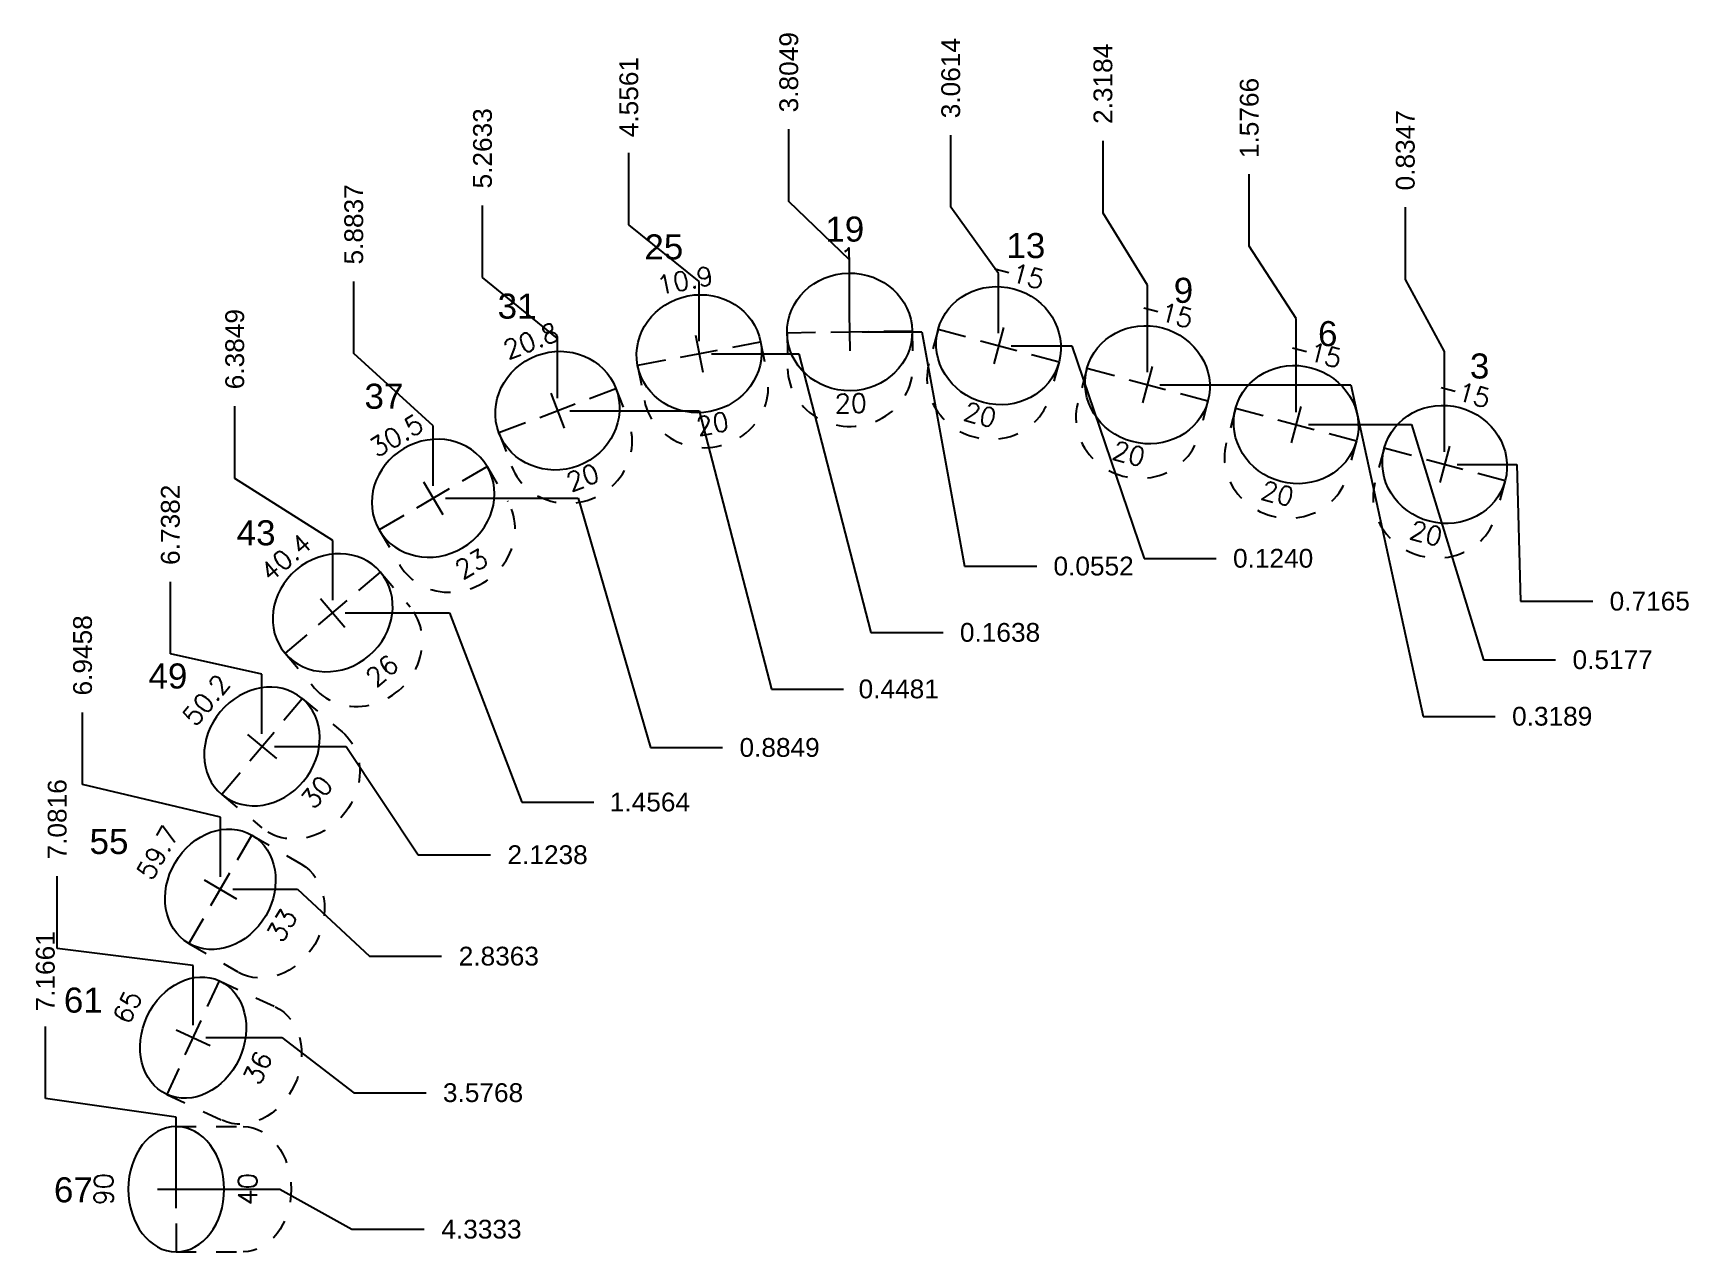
# Model space of a CAD drawing. Header units: inches. Extents: x 57 to 298, y -41 to 19.
# Drawn here: x 137.52 to 145.79, y 12.5 to 18.58 of the extents above; entities that cross this region are included whole.
import ezdxf
from ezdxf.enums import TextEntityAlignment as Align

# ---------------------------------------------------------------- set-up
doc = ezdxf.new("R2010")
doc.units = ezdxf.units.IN
doc.header["$MEASUREMENT"] = 0
doc.header["$PDMODE"] = 35
doc.linetypes.add('CENTER2', pattern=[1.125, 0.75, -0.125, 0.125, -0.125])
doc.linetypes.add('HIDDEN2', pattern=[0.1875, 0.125, -0.0625])
doc.layers.get('Defpoints').update_dxf_attribs({"color": 10})
doc.layers.add('Blade_3', color=7, linetype='Continuous', true_color=0x00cc00)
doc.layers.add('CLine', color=5, linetype='CENTER2')
doc.styles.add('RomanS', font='romans')
doc.styles.get("Standard").update_dxf_attribs({"font": 'arial.ttf'})
doc.dimstyles.get("Standard").update_dxf_attribs({"dimtxt": 0.09375, "dimasz": 0.18, "dimexe": 0.18, "dimexo": 0.0625, "dimgap": 0.09, "dimtad": 0, "dimtih": 1, "dimtoh": 1, "dimdec": 4, "dimzin": 0, "dimdsep": 46, "dimtxsty": 'Standard', "dimcen": 0.09, "dimadec": 4, "dimazin": 0, "dimtfac": 1, "dimtdec": 4, "dimtofl": 0, "dimtmove": 0, "dimatfit": 3, "dimfxl": 1, "dimtolj": 1, "dimtzin": 0, "dimarcsym": 0})

# ---------------------------------------------------------------- blocks, each defined once
blk = doc.blocks.new('CMark')
at = {"layer": 'CLine'}
for p, q in [((0, 0.094), (0, -0.094)), ((-0.094, 0), (0.094, 0))]:
    blk.add_line(p, q, dxfattribs=at)
blk = doc.blocks.new('1613@20')
for p, q in [((-0.1705, 0), (-0.3125, 0)), ((0.1707, 0), (0.3125, 0))]:
    blk.add_line(p, q)
at = {"color": 8, "linetype": 'HIDDEN2', "ltscale": 0.5}
blk.add_line((-0.3125, 0), (-0.3125, -0.1779), dxfattribs=at)
at = {"color": 8, "linetype": 'HIDDEN2', "ltscale": 0.5, "flags": 128}
blk.add_lwpolyline([(0.3125, 0), (0.3125, -0.1779)], dxfattribs=at)
blk.add_ellipse((0, 0), major_axis=(-0.3125, 0), ratio=0.939693, start_param=-3.141592653589793, end_param=3.141592653589793)
at = {"color": 8, "linetype": 'HIDDEN2', "ltscale": 0.5}
blk.add_ellipse((0, -0.1779), major_axis=(-0.3125, 0), ratio=0.939693, start_param=0, end_param=3.141593, dxfattribs=at)
blk.add_blockref('CMark', (0, 0))
at = {"style": 'RomanS'}
blk.add_text('20', height=0.094, dxfattribs=at).set_placement((0, -0.3562), align=Align.MIDDLE_CENTER)
blk.add_attdef('ANG', text='', height=0.094, dxfattribs=at).set_placement((0, 0.2975), align=Align.BOTTOM_CENTER)
blk = doc.blocks.new('1613@23')
for p, q in [((-0.1705, 0), (-0.3125, 0)), ((0.1707, 0), (0.3125, 0))]:
    blk.add_line(p, q)
at = {"color": 8, "linetype": 'HIDDEN2', "ltscale": 0.5}
blk.add_line((-0.3125, 0), (-0.3125, -0.2032), dxfattribs=at)
at = {"color": 8, "linetype": 'HIDDEN2', "ltscale": 0.5, "flags": 128}
blk.add_lwpolyline([(0.3125, 0), (0.3125, -0.2032)], dxfattribs=at)
blk.add_ellipse((0, 0), major_axis=(-0.3125, 0), ratio=0.920512, start_param=3.141593, end_param=9.424778)
at = {"color": 8, "linetype": 'HIDDEN2', "ltscale": 0.5}
blk.add_ellipse((0, -0.2032), major_axis=(-0.3125, 0), ratio=0.920512, start_param=0, end_param=3.141593, dxfattribs=at)
blk.add_blockref('CMark', (0, 0))
at = {"style": 'RomanS'}
blk.add_text('23', height=0.094, dxfattribs=at).set_placement((-0.0015, -0.3791), align=Align.MIDDLE_CENTER)
blk.add_attdef('ANG', text='', height=0.094, dxfattribs=at).set_placement((0, 0.2871), align=Align.BOTTOM_CENTER)
blk = doc.blocks.new('1613@26')
for p, q in [((-0.1705, 0), (-0.3125, 0)), ((0.1707, 0), (0.3125, 0))]:
    blk.add_line(p, q)
at = {"color": 8, "linetype": 'HIDDEN2', "ltscale": 0.5}
blk.add_line((-0.3125, 0), (-0.3125, -0.228), dxfattribs=at)
at = {"color": 8, "linetype": 'HIDDEN2', "ltscale": 0.5, "flags": 128}
blk.add_lwpolyline([(0.3125, 0), (0.3125, -0.228)], dxfattribs=at)
blk.add_ellipse((0, 0), major_axis=(-0.3125, 0), ratio=0.898784, start_param=3.141593, end_param=9.424778)
at = {"color": 8, "linetype": 'HIDDEN2', "ltscale": 0.5}
blk.add_ellipse((0, -0.228), major_axis=(-0.3125, 0), ratio=0.898784, start_param=0, end_param=3.141593, dxfattribs=at)
blk.add_blockref('CMark', (0, 0))
at = {"style": 'RomanS'}
blk.add_text('26', height=0.094, dxfattribs=at).set_placement((0, -0.3806), align=Align.MIDDLE_CENTER)
blk.add_attdef('ANG', text='', height=0.094, dxfattribs=at).set_placement((0, 0.2871), align=Align.BOTTOM_CENTER)
blk = doc.blocks.new('1613@30')
for p, q in [((-0.1705, 0), (-0.3125, 0)), ((0.1707, 0), (0.3125, 0))]:
    blk.add_line(p, q)
at = {"color": 8, "linetype": 'HIDDEN2', "ltscale": 0.5}
blk.add_line((-0.3125, 0), (-0.3125, -0.26), dxfattribs=at)
at = {"color": 8, "linetype": 'HIDDEN2', "ltscale": 0.5, "flags": 128}
blk.add_lwpolyline([(0.3125, 0), (0.3125, -0.26)], dxfattribs=at)
at = {"extrusion": (0, 0, -1)}
blk.add_ellipse((0, 0), major_axis=(-0.3125, 0), ratio=0.866025, start_param=-3.141592653589793, end_param=3.141592653589793, dxfattribs=at)
at = {"color": 8, "linetype": 'HIDDEN2', "ltscale": 0.5, "extrusion": (0, 0, -1)}
blk.add_ellipse((0, -0.26), major_axis=(-0.3125, 0), ratio=0.866025, start_param=3.068877, end_param=6.355901, dxfattribs=at)
blk.add_blockref('CMark', (0, 0))
at = {"style": 'RomanS'}
blk.add_text('30', height=0.094, dxfattribs=at).set_placement((0, -0.3562), align=Align.MIDDLE_CENTER)
blk.add_attdef('ANG', text='', height=0.094, dxfattribs=at).set_placement((0, 0.2871), align=Align.BOTTOM_CENTER)
blk = doc.blocks.new('1613@33')
for p, q in [((-0.1705, 0), (-0.3125, 0)), ((0.1707, 0), (0.3125, 0))]:
    blk.add_line(p, q)
at = {"color": 8, "linetype": 'HIDDEN2', "ltscale": 0.5}
blk.add_line((-0.3125, 0), (-0.3125, -0.2832), dxfattribs=at)
at = {"color": 8, "linetype": 'HIDDEN2', "ltscale": 0.5, "flags": 128}
blk.add_lwpolyline([(0.3125, 0), (0.3125, -0.2832)], dxfattribs=at)
at = {"extrusion": (0, 0, -1)}
blk.add_ellipse((0, 0), major_axis=(-0.3125, 0), ratio=0.83872, start_param=3.141593, end_param=9.424778, dxfattribs=at)
at = {"color": 8, "linetype": 'HIDDEN2', "ltscale": 0.5, "extrusion": (0, 0, -1)}
blk.add_ellipse((0, -0.2832), major_axis=(-0.3125, 0), ratio=0.83872, start_param=3.141593, end_param=6.283185, dxfattribs=at)
blk.add_blockref('CMark', (0, 0))
at = {"style": 'RomanS'}
blk.add_text('33', height=0.094, dxfattribs=at).set_placement((0, -0.3562), align=Align.MIDDLE_CENTER)
blk.add_attdef('ANG', text='', height=0.094, dxfattribs=at).set_placement((0, 0.2871), align=Align.BOTTOM_CENTER)
blk = doc.blocks.new('1613@36')
for p, q in [((-0.1705, 0), (-0.3125, 0)), ((0.1707, 0), (0.3125, 0))]:
    blk.add_line(p, q)
at = {"color": 8, "linetype": 'HIDDEN2', "ltscale": 0.5}
blk.add_line((-0.3125, 0), (-0.3125, -0.3056), dxfattribs=at)
at = {"color": 8, "linetype": 'HIDDEN2', "ltscale": 0.5, "flags": 128}
blk.add_lwpolyline([(0.3125, 0), (0.3125, -0.3056)], dxfattribs=at)
at = {"extrusion": (0, 0, -1)}
blk.add_ellipse((0, 0), major_axis=(-0.3125, 0), ratio=0.80896, start_param=3.141593, end_param=9.424778, dxfattribs=at)
at = {"color": 8, "linetype": 'HIDDEN2', "ltscale": 0.5, "extrusion": (0, 0, -1)}
blk.add_ellipse((0, -0.3056), major_axis=(-0.3125, 0), ratio=0.80896, start_param=3.141593, end_param=6.283185, dxfattribs=at)
blk.add_blockref('CMark', (0, 0))
at = {"style": 'RomanS'}
blk.add_text('36', height=0.094, dxfattribs=at).set_placement((0, -0.3562), align=Align.MIDDLE_CENTER)
blk.add_attdef('ANG', text='', height=0.094, dxfattribs=at).set_placement((0, 0.2871), align=Align.BOTTOM_CENTER)
blk = doc.blocks.new('1613@40')
for p, q in [((-0.1705, 0), (-0.3125, 0)), ((0.1707, 0), (0.3125, 0))]:
    blk.add_line(p, q)
at = {"color": 8, "linetype": 'HIDDEN2', "ltscale": 0.5}
blk.add_line((-0.3125, 0), (-0.3125, -0.3342), dxfattribs=at)
at = {"color": 8, "linetype": 'HIDDEN2', "ltscale": 0.5, "flags": 128}
blk.add_lwpolyline([(0.3125, 0), (0.3125, -0.3342)], dxfattribs=at)
at = {"extrusion": (0, 0, -1)}
blk.add_ellipse((0, 0), major_axis=(-0.3125, 0), ratio=0.76608, start_param=3.141593, end_param=9.424778, dxfattribs=at)
at = {"color": 8, "linetype": 'HIDDEN2', "ltscale": 0.5, "extrusion": (0, 0, -1)}
blk.add_ellipse((0, -0.3342), major_axis=(-0.3125, 0), ratio=0.76608, start_param=3.141593, end_param=6.283185, dxfattribs=at)
blk.add_blockref('CMark', (0, 0))
at = {"style": 'RomanS'}
blk.add_text('40', height=0.094, dxfattribs=at).set_placement((0, -0.3562), align=Align.MIDDLE_CENTER)
blk.add_attdef('ANG', text='', height=0.094, dxfattribs=at).set_placement((0, 0.2871), align=Align.BOTTOM_CENTER)
blk = doc.blocks.new('*D209')
at = {"layer": 'Blade_3', "color": 0, "lineweight": -2, "transparency": 16777216}
for p, q in [((144.3727, 17.3498), (144.3727, 17.7098)), ((144.5687, 16.9898), (144.3727, 17.3498)), ((144.5687, 16.4892), (144.5687, 16.9898))]:
    blk.add_line(p, q, dxfattribs=at)
at = {"layer": 'Defpoints', "color": 0, "transparency": 16777216}
for p in [(144.3727, 17.7098), (145.4033, 17.1432), (144.5687, 16.4267)]:
    blk.add_point(p, dxfattribs=at)
at = {"layer": 'Blade_3', "color": 0, "transparency": 16777216, "insert": (144.3727, 17.9944), "char_height": 0.09375, "attachment_point": 5, "rotation": 90}
blk.add_mtext('\\A1;0.8347', dxfattribs=at)
blk = doc.blocks.new('*D210')
at = {"layer": 'Blade_3', "color": 0, "lineweight": -2, "transparency": 16777216}
for p, q in [((143.5937, 17.5152), (143.5937, 17.8752)), ((143.8268, 17.1552), (143.5937, 17.5152)), ((143.8268, 16.6879), (143.8268, 17.1552))]:
    blk.add_line(p, q, dxfattribs=at)
at = {"layer": 'Defpoints', "color": 0, "transparency": 16777216}
for p in [(143.5937, 17.8752), (145.4033, 17.1432), (143.8268, 16.6254)]:
    blk.add_point(p, dxfattribs=at)
at = {"layer": 'Blade_3', "color": 0, "transparency": 16777216, "insert": (143.5937, 18.1554), "char_height": 0.09375, "attachment_point": 5, "rotation": 90}
blk.add_mtext('\\A1;1.5766', dxfattribs=at)
blk = doc.blocks.new('*D211')
at = {"layer": 'Blade_3', "color": 0, "lineweight": -2, "transparency": 16777216}
for p, q in [((142.8633, 17.6807), (142.8633, 18.0407)), ((143.0849, 17.3207), (142.8633, 17.6807)), ((143.0849, 16.8867), (143.0849, 17.3207))]:
    blk.add_line(p, q, dxfattribs=at)
at = {"layer": 'Defpoints', "color": 0, "transparency": 16777216}
for p in [(142.8633, 18.0407), (145.4033, 17.1432), (143.0849, 16.8242)]:
    blk.add_point(p, dxfattribs=at)
at = {"layer": 'Blade_3', "color": 0, "transparency": 16777216, "insert": (142.8633, 18.3259), "char_height": 0.09375, "attachment_point": 5, "rotation": 90}
blk.add_mtext('\\A1;2.3184', dxfattribs=at)
blk = doc.blocks.new('*D212')
at = {"layer": 'Blade_3', "color": 0, "lineweight": -2, "transparency": 16777216}
for p, q in [((142.1037, 17.7099), (142.1037, 18.0699)), ((142.342, 17.3792), (142.1037, 17.7099)), ((142.342, 17.0817), (142.342, 17.3792))]:
    blk.add_line(p, q, dxfattribs=at)
at = {"layer": 'Defpoints', "color": 0, "transparency": 16777216}
for p in [(142.1037, 18.0699), (145.4033, 17.1432), (142.342, 17.0192)]:
    blk.add_point(p, dxfattribs=at)
at = {"layer": 'Blade_3', "color": 0, "transparency": 16777216, "insert": (142.1037, 18.3543), "char_height": 0.09375, "attachment_point": 5, "rotation": 90}
blk.add_mtext('\\A1;3.0614', dxfattribs=at)
blk = doc.blocks.new('*D213')
at = {"layer": 'Blade_3', "color": 0, "lineweight": -2, "transparency": 16777216}
for p, q in [((141.2954, 17.7391), (141.2954, 18.0991)), ((141.5984, 17.4479), (141.2954, 17.7391)), ((141.5984, 17.1504), (141.5984, 17.4479))]:
    blk.add_line(p, q, dxfattribs=at)
at = {"layer": 'Defpoints', "color": 0, "transparency": 16777216}
for p in [(141.2954, 18.0991), (145.4033, 17.1432), (141.5984, 17.0879)]:
    blk.add_point(p, dxfattribs=at)
at = {"layer": 'Blade_3', "color": 0, "transparency": 16777216, "insert": (141.2954, 18.3838), "char_height": 0.09375, "attachment_point": 5, "rotation": 90}
blk.add_mtext('\\A1;3.8049', dxfattribs=at)
blk = doc.blocks.new('*D214')
at = {"layer": 'Blade_3', "color": 0, "lineweight": -2, "transparency": 16777216}
for p, q in [((140.4969, 17.6223), (140.4969, 17.9823)), ((140.8472, 17.3394), (140.4969, 17.6223)), ((140.8472, 17.0419), (140.8472, 17.3394))]:
    blk.add_line(p, q, dxfattribs=at)
at = {"layer": 'Defpoints', "color": 0, "transparency": 16777216}
for p in [(140.4969, 17.9823), (145.4033, 17.1432), (140.8472, 16.9794)]:
    blk.add_point(p, dxfattribs=at)
at = {"layer": 'Blade_3', "color": 0, "transparency": 16777216, "insert": (140.4969, 18.2597), "char_height": 0.09375, "attachment_point": 5, "rotation": 90}
blk.add_mtext('\\A1;4.5561', dxfattribs=at)
blk = doc.blocks.new('*D215')
at = {"layer": 'Blade_3', "color": 0, "lineweight": -2, "transparency": 16777216}
for p, q in [((139.7665, 17.3595), (139.7665, 17.7195)), ((140.1401, 17.055), (139.7665, 17.3595)), ((140.1401, 16.7575), (140.1401, 17.055))]:
    blk.add_line(p, q, dxfattribs=at)
at = {"layer": 'Defpoints', "color": 0, "transparency": 16777216}
for p in [(139.7665, 17.7195), (145.4033, 17.1432), (140.1401, 16.695)]:
    blk.add_point(p, dxfattribs=at)
at = {"layer": 'Blade_3', "color": 0, "transparency": 16777216, "insert": (139.7665, 18.0041), "char_height": 0.09375, "attachment_point": 5, "rotation": 90}
blk.add_mtext('\\A1;5.2633', dxfattribs=at)
blk = doc.blocks.new('*D216')
at = {"layer": 'Blade_3', "color": 0, "lineweight": -2, "transparency": 16777216}
for p, q in [((139.1238, 16.98), (139.1238, 17.34)), ((139.5196, 16.62), (139.1238, 16.98)), ((139.5196, 16.3207), (139.5196, 16.62))]:
    blk.add_line(p, q, dxfattribs=at)
at = {"layer": 'Defpoints', "color": 0, "transparency": 16777216}
for p in [(139.1238, 17.34), (145.4033, 17.1432), (139.5196, 16.2582)]:
    blk.add_point(p, dxfattribs=at)
at = {"layer": 'Blade_3', "color": 0, "transparency": 16777216, "insert": (139.1238, 17.6246), "char_height": 0.09375, "attachment_point": 5, "rotation": 90}
blk.add_mtext('\\A1;5.8837', dxfattribs=at)
blk = doc.blocks.new('*D217')
at = {"layer": 'Blade_3', "color": 0, "lineweight": -2, "transparency": 16777216}
for p, q in [((138.5297, 16.3571), (138.5297, 16.7171)), ((139.0184, 16.0468), (138.5297, 16.3571)), ((139.0184, 15.7493), (139.0184, 16.0468))]:
    blk.add_line(p, q, dxfattribs=at)
at = {"layer": 'Defpoints', "color": 0, "transparency": 16777216}
for p in [(145.4033, 17.1432), (138.5297, 16.7171), (139.0184, 15.6868)]:
    blk.add_point(p, dxfattribs=at)
at = {"layer": 'Blade_3', "color": 0, "transparency": 16777216, "insert": (138.5297, 17.002), "char_height": 0.09375, "attachment_point": 5, "rotation": 90}
blk.add_mtext('\\A1;6.3849', dxfattribs=at)
blk = doc.blocks.new('*D218')
at = {"layer": 'Blade_3', "color": 0, "lineweight": -2, "transparency": 16777216}
for p, q in [((138.2084, 15.4812), (138.2084, 15.8412)), ((138.6651, 15.3794), (138.2084, 15.4812)), ((138.6651, 15.0819), (138.6651, 15.3794))]:
    blk.add_line(p, q, dxfattribs=at)
at = {"layer": 'Defpoints', "color": 0, "transparency": 16777216}
for p in [(145.4033, 17.1432), (138.2084, 15.8412), (138.6651, 15.0194)]:
    blk.add_point(p, dxfattribs=at)
at = {"layer": 'Blade_3', "color": 0, "transparency": 16777216, "insert": (138.2084, 16.1255), "char_height": 0.09375, "attachment_point": 5, "rotation": 90}
blk.add_mtext('\\A1;6.7382', dxfattribs=at)
blk = doc.blocks.new('*D219')
at = {"layer": 'Blade_3', "color": 0, "lineweight": -2, "transparency": 16777216}
for p, q in [((137.7701, 14.8291), (137.7701, 15.1891)), ((138.4575, 14.6668), (137.7701, 14.8291)), ((138.4575, 14.3693), (138.4575, 14.6668))]:
    blk.add_line(p, q, dxfattribs=at)
at = {"layer": 'Defpoints', "color": 0, "transparency": 16777216}
for p in [(145.4033, 17.1432), (137.7701, 15.1891), (138.4575, 14.3068)]:
    blk.add_point(p, dxfattribs=at)
at = {"layer": 'Blade_3', "color": 0, "transparency": 16777216, "insert": (137.7701, 15.474), "char_height": 0.09375, "attachment_point": 5, "rotation": 90}
blk.add_mtext('\\A1;6.9458', dxfattribs=at)
blk = doc.blocks.new('*D220')
at = {"layer": 'Blade_3', "color": 0, "lineweight": -2, "transparency": 16777216}
for p, q in [((137.6435, 14.0116), (137.6435, 14.3716)), ((138.3217, 13.9264), (137.6435, 14.0116)), ((138.3217, 13.6289), (138.3217, 13.9264))]:
    blk.add_line(p, q, dxfattribs=at)
at = {"layer": 'Defpoints', "color": 0, "transparency": 16777216}
for p in [(145.4033, 17.1432), (137.6435, 14.3716), (138.3217, 13.5664)]:
    blk.add_point(p, dxfattribs=at)
at = {"layer": 'Blade_3', "color": 0, "transparency": 16777216, "insert": (137.6435, 14.6557), "char_height": 0.09375, "attachment_point": 5, "rotation": 90}
blk.add_mtext('\\A1;7.0816', dxfattribs=at)
blk = doc.blocks.new('*D221')
at = {"layer": 'Blade_3', "color": 0, "lineweight": -2, "transparency": 16777216}
for p, q in [((137.5843, 13.2622), (137.5843, 13.6222)), ((138.2372, 13.1699), (137.5843, 13.2622)), ((138.2372, 12.8724), (138.2372, 13.1699))]:
    blk.add_line(p, q, dxfattribs=at)
at = {"layer": 'Defpoints', "color": 0, "transparency": 16777216}
for p in [(145.4033, 17.1432), (137.5843, 13.6222), (138.2372, 12.8099)]:
    blk.add_point(p, dxfattribs=at)
at = {"layer": 'Blade_3', "color": 0, "transparency": 16777216, "insert": (137.5843, 13.8973), "char_height": 0.09375, "attachment_point": 5, "rotation": 90}
blk.add_mtext('\\A1;7.1661', dxfattribs=at)
blk = doc.blocks.new('*D222')
at = {"layer": 'Blade_3', "color": 0, "lineweight": -2, "transparency": 16777216}
for p, q in [((144.6312, 16.4267), (144.9287, 16.4267)), ((144.9287, 16.4267), (144.9476, 15.7438)), ((144.9476, 15.7438), (145.3076, 15.7438))]:
    blk.add_line(p, q, dxfattribs=at)
at = {"layer": 'Defpoints', "color": 0, "transparency": 16777216}
for p in [(145.4033, 17.1432), (144.5687, 16.4267), (145.3076, 15.7438)]:
    blk.add_point(p, dxfattribs=at)
at = {"layer": 'Blade_3', "color": 0, "transparency": 16777216, "insert": (145.5925, 15.7438), "char_height": 0.09375, "attachment_point": 5}
blk.add_mtext('\\A1;0.7165', dxfattribs=at)
blk = doc.blocks.new('*D223')
at = {"layer": 'Blade_3', "color": 0, "lineweight": -2, "transparency": 16777216}
for p, q in [((143.8893, 16.6254), (144.4026, 16.6254)), ((144.4026, 16.6254), (144.7626, 15.4519)), ((144.7626, 15.4519), (145.1226, 15.4519))]:
    blk.add_line(p, q, dxfattribs=at)
at = {"layer": 'Defpoints', "color": 0, "transparency": 16777216}
for p in [(145.4033, 17.1432), (143.8268, 16.6254), (145.1226, 15.4519)]:
    blk.add_point(p, dxfattribs=at)
at = {"layer": 'Blade_3', "color": 0, "transparency": 16777216, "insert": (145.4072, 15.4519), "char_height": 0.09375, "attachment_point": 5}
blk.add_mtext('\\A1;0.5177', dxfattribs=at)
blk = doc.blocks.new('*D224')
at = {"layer": 'Blade_3', "color": 0, "lineweight": -2, "transparency": 16777216}
for p, q in [((143.1474, 16.8242), (144.1007, 16.8242)), ((144.1007, 16.8242), (144.4607, 15.1696)), ((144.4607, 15.1696), (144.8207, 15.1696))]:
    blk.add_line(p, q, dxfattribs=at)
at = {"layer": 'Defpoints', "color": 0, "transparency": 16777216}
for p in [(145.4033, 17.1432), (143.0849, 16.8242), (144.8207, 15.1696)]:
    blk.add_point(p, dxfattribs=at)
at = {"layer": 'Blade_3', "color": 0, "transparency": 16777216, "insert": (145.1054, 15.1696), "char_height": 0.09375, "attachment_point": 5}
blk.add_mtext('\\A1;0.3189', dxfattribs=at)
blk = doc.blocks.new('*D225')
at = {"layer": 'Blade_3', "color": 0, "lineweight": -2, "transparency": 16777216}
for p, q in [((142.4045, 17.0192), (142.7081, 17.0192)), ((142.7081, 17.0192), (143.0681, 15.9579)), ((143.0681, 15.9579), (143.4281, 15.9579))]:
    blk.add_line(p, q, dxfattribs=at)
at = {"layer": 'Defpoints', "color": 0, "transparency": 16777216}
for p in [(145.4033, 17.1432), (142.342, 17.0192), (143.4281, 15.9579)]:
    blk.add_point(p, dxfattribs=at)
at = {"layer": 'Blade_3', "color": 0, "transparency": 16777216, "insert": (143.7125, 15.9579), "char_height": 0.09375, "attachment_point": 5}
blk.add_mtext('\\A1;0.1240', dxfattribs=at)
blk = doc.blocks.new('*D226')
at = {"layer": 'Blade_3', "color": 0, "lineweight": -2, "transparency": 16777216}
for p, q in [((141.6609, 17.0879), (141.9584, 17.0879)), ((141.9584, 17.0879), (142.1722, 15.919)), ((142.1722, 15.919), (142.5322, 15.919))]:
    blk.add_line(p, q, dxfattribs=at)
at = {"layer": 'Defpoints', "color": 0, "transparency": 16777216}
for p in [(145.4033, 17.1432), (141.5984, 17.0879), (142.5322, 15.919)]:
    blk.add_point(p, dxfattribs=at)
at = {"layer": 'Blade_3', "color": 0, "transparency": 16777216, "insert": (142.8163, 15.919), "char_height": 0.09375, "attachment_point": 5}
blk.add_mtext('\\A1;0.0552', dxfattribs=at)
blk = doc.blocks.new('*D227')
at = {"layer": 'Blade_3', "color": 0, "lineweight": -2, "transparency": 16777216}
for p, q in [((140.9097, 16.9794), (141.3447, 16.9794)), ((141.3447, 16.9794), (141.7047, 15.5881)), ((141.7047, 15.5881), (142.0647, 15.5881))]:
    blk.add_line(p, q, dxfattribs=at)
at = {"layer": 'Defpoints', "color": 0, "transparency": 16777216}
for p in [(145.4033, 17.1432), (140.8472, 16.9794), (142.0647, 15.5881)]:
    blk.add_point(p, dxfattribs=at)
at = {"layer": 'Blade_3', "color": 0, "transparency": 16777216, "insert": (142.3494, 15.5881), "char_height": 0.09375, "attachment_point": 5}
blk.add_mtext('\\A1;0.1638', dxfattribs=at)
blk = doc.blocks.new('*D228')
at = {"layer": 'Blade_3', "color": 0, "lineweight": -2, "transparency": 16777216}
for p, q in [((140.2026, 16.695), (140.8481, 16.695)), ((140.8481, 16.695), (141.2081, 15.3059)), ((141.2081, 15.3059), (141.5681, 15.3059))]:
    blk.add_line(p, q, dxfattribs=at)
at = {"layer": 'Defpoints', "color": 0, "transparency": 16777216}
for p in [(145.4033, 17.1432), (140.1401, 16.695), (141.5681, 15.3059)]:
    blk.add_point(p, dxfattribs=at)
at = {"layer": 'Blade_3', "color": 0, "transparency": 16777216, "insert": (141.8436, 15.3059), "char_height": 0.09375, "attachment_point": 5}
blk.add_mtext('\\A1;0.4481', dxfattribs=at)
blk = doc.blocks.new('*D229')
at = {"layer": 'Blade_3', "color": 0, "lineweight": -2, "transparency": 16777216}
for p, q in [((139.5821, 16.2582), (140.2443, 16.2582)), ((140.2443, 16.2582), (140.6043, 15.0139)), ((140.6043, 15.0139), (140.9643, 15.0139))]:
    blk.add_line(p, q, dxfattribs=at)
at = {"layer": 'Defpoints', "color": 0, "transparency": 16777216}
for p in [(145.4033, 17.1432), (139.5196, 16.2582), (140.9643, 15.0139)]:
    blk.add_point(p, dxfattribs=at)
at = {"layer": 'Blade_3', "color": 0, "transparency": 16777216, "insert": (141.249, 15.0139), "char_height": 0.09375, "attachment_point": 5}
blk.add_mtext('\\A1;0.8849', dxfattribs=at)
blk = doc.blocks.new('*D230')
at = {"layer": 'Blade_3', "color": 0, "lineweight": -2, "transparency": 16777216}
for p, q in [((139.0809, 15.6868), (139.6016, 15.6868)), ((139.6016, 15.6868), (139.9616, 14.7414)), ((139.9616, 14.7414), (140.3216, 14.7414))]:
    blk.add_line(p, q, dxfattribs=at)
at = {"layer": 'Defpoints', "color": 0, "transparency": 16777216}
for p in [(145.4033, 17.1432), (139.0184, 15.6868), (140.3216, 14.7414)]:
    blk.add_point(p, dxfattribs=at)
at = {"layer": 'Blade_3', "color": 0, "transparency": 16777216, "insert": (140.6016, 14.7414), "char_height": 0.09375, "attachment_point": 5}
blk.add_mtext('\\A1;1.4564', dxfattribs=at)
blk = doc.blocks.new('*D231')
at = {"layer": 'Blade_3', "color": 0, "lineweight": -2, "transparency": 16777216}
for p, q in [((138.7276, 15.0194), (139.0854, 15.0194)), ((139.0854, 15.0194), (139.4454, 14.4786)), ((139.4454, 14.4786), (139.8054, 14.4786))]:
    blk.add_line(p, q, dxfattribs=at)
at = {"layer": 'Defpoints', "color": 0, "transparency": 16777216}
for p in [(145.4033, 17.1432), (138.6651, 15.0194), (139.8054, 14.4786)]:
    blk.add_point(p, dxfattribs=at)
at = {"layer": 'Blade_3', "color": 0, "transparency": 16777216, "insert": (140.0909, 14.4786), "char_height": 0.09375, "attachment_point": 5}
blk.add_mtext('\\A1;2.1238', dxfattribs=at)
blk = doc.blocks.new('*D232')
at = {"layer": 'Blade_3', "color": 0, "lineweight": -2, "transparency": 16777216}
for p, q in [((138.52, 14.3068), (138.842, 14.3068)), ((138.842, 14.3068), (139.202, 13.9725)), ((139.202, 13.9725), (139.562, 13.9725))]:
    blk.add_line(p, q, dxfattribs=at)
at = {"layer": 'Defpoints', "color": 0, "transparency": 16777216}
for p in [(145.4033, 17.1432), (138.4575, 14.3068), (139.562, 13.9725)]:
    blk.add_point(p, dxfattribs=at)
at = {"layer": 'Blade_3', "color": 0, "transparency": 16777216, "insert": (139.8474, 13.9725), "char_height": 0.09375, "attachment_point": 5}
blk.add_mtext('\\A1;2.8363', dxfattribs=at)
blk = doc.blocks.new('*D233')
at = {"layer": 'Blade_3', "color": 0, "lineweight": -2, "transparency": 16777216}
for p, q in [((138.3842, 13.5664), (138.7641, 13.5664)), ((138.7641, 13.5664), (139.1241, 13.2912)), ((139.1241, 13.2912), (139.4841, 13.2912))]:
    blk.add_line(p, q, dxfattribs=at)
at = {"layer": 'Defpoints', "color": 0, "transparency": 16777216}
for p in [(145.4033, 17.1432), (138.3217, 13.5664), (139.4841, 13.2912)]:
    blk.add_point(p, dxfattribs=at)
at = {"layer": 'Blade_3', "color": 0, "transparency": 16777216, "insert": (139.7687, 13.2912), "char_height": 0.09375, "attachment_point": 5}
blk.add_mtext('\\A1;3.5768', dxfattribs=at)
blk = doc.blocks.new('*D234')
at = {"layer": 'Blade_3', "color": 0, "lineweight": -2, "transparency": 16777216}
for p, q in [((138.2997, 12.8099), (138.7543, 12.8099)), ((138.7543, 12.8099), (139.1143, 12.61)), ((139.1143, 12.61), (139.4743, 12.61))]:
    blk.add_line(p, q, dxfattribs=at)
at = {"layer": 'Defpoints', "color": 0, "transparency": 16777216}
for p in [(145.4033, 17.1432), (138.2372, 12.8099), (139.4743, 12.61)]:
    blk.add_point(p, dxfattribs=at)
at = {"layer": 'Blade_3', "color": 0, "transparency": 16777216, "insert": (139.7608, 12.61), "char_height": 0.09375, "attachment_point": 5}
blk.add_mtext('\\A1;4.3333', dxfattribs=at)

msp = doc.modelspace()

# ---------------------------------------------------------------- block references
at = {"layer": 'Blade_3'}
for name, p, rotation, values in [('1613@20', (141.59841, 17.08795), 1, {'ANG': '1'}), ('1613@20', (140.84719, 16.97935), 10.9, {'ANG': '10.9'}), ('1613@20', (142.34197, 17.0192), 345, {'ANG': '-15'}), ('1613@20', (143.08489, 16.82423), 345, {'ANG': '-15'}), ('1613@20', (140.14008, 16.69501), 20.8, {'ANG': '20.8'}), ('1613@20', (143.82679, 16.62544), 345, {'ANG': '-15'}), ('1613@20', (144.56868, 16.42665), 345, {'ANG': '-15'}), ('1613@23', (139.51963, 16.25821), 30.5, {'ANG': '30.5'}), ('1613@26', (139.0184, 15.68677), 40.4, {'ANG': '40.4'}), ('1613@30', (138.66512, 15.01935), 50.2, {'ANG': '50.2'}), ('1613@33', (138.45751, 14.30682), 59.7, {'ANG': '59.7'}), ('1613@36', (138.3217, 13.56638), 65, {'ANG': '65'}), ('1613@40', (138.23719, 12.80987), 90, {'ANG': '90'})]:
    msp.add_blockref(name, p, dxfattribs=dict(at, rotation=rotation)).add_auto_attribs(values)

# ---------------------------------------------------------------- texts
for s, p in [('19', (141.47729, 17.53877)), ('25', (140.57393, 17.44955)), ('13', (142.38125, 17.45642)), ('9', (143.21646, 17.23312)), ('31', (139.84153, 17.15425)), ('6', (143.93657, 17.01699)), ('3', (144.69471, 16.85548)), ('37', (139.17686, 16.70441)), ('43', (138.53869, 16.02314)), ('49', (138.09844, 15.30863)), ('55', (137.80453, 14.48279)), ('61', (137.67631, 13.69121)), ('67', (137.62668, 12.74461))]:
    msp.add_text(s, height=0.125, dxfattribs=at).set_placement(p)

# ---------------------------------------------------------------- dimensions: what is measured, and where the dimension line sits
for feature_location, offset, dtype, origin, picture, middle in [((141.59841, 17.08795), (-0.30301, 1.01115), 1, (145.40334, 17.14316), '*D213', (141.29541, 18.38376)), ((142.34197, 17.0192), (-0.23829, 1.0507), 1, (145.40334, 17.14316), '*D212', (142.10369, 18.35427)), ((143.084892, 16.824233), (-0.221615, 1.216468), 1, (145.403339, 17.143155), '*D211', (142.863277, 18.325907)), ((140.847193, 16.979354), (-0.350328, 1.002953), 1, (145.403339, 17.143155), '*D214', (140.496864, 18.259742)), ((143.826786, 16.625443), (-0.233135, 1.249806), 1, (145.403339, 17.143155), '*D210', (143.593651, 18.155403)), ((140.14008, 16.69501), (-0.37359, 1.02452), 1, (145.40334, 17.14316), '*D215', (139.76649, 18.00413)), ((144.56868, 16.42665), (-0.19596, 1.28314), 1, (145.40334, 17.14316), '*D209', (144.37272, 17.9944)), ((139.51963, 16.25821), (-0.39587, 1.08175), 1, (145.40334, 17.14316), '*D216', (139.12376, 17.62456)), ((139.0184, 15.68677), (-0.48868, 1.03032), 1, (145.40334, 17.14316), '*D217', (138.52972, 17.00203)), ((138.237195, 12.809873), (-0.652875, 0.812277), 1, (145.403339, 17.143155), '*D221', (137.58432, 13.897316)), ((138.3217, 13.56638), (-0.67817, 0.80517), 1, (145.40334, 17.14316), '*D220', (137.64354, 14.65573)), ((138.45751, 14.30682), (-0.68738, 0.88226), 1, (145.40334, 17.14316), '*D219', (137.77013, 15.47403)), ((138.66512, 15.01935), (-0.45676, 0.82181), 1, (145.40334, 17.14316), '*D218', (138.20836, 16.12553)), ((138.23719, 12.80987), (1.23715, -0.1999), 0, (145.40334, 17.14316), '*D234', (139.76082, 12.60997)), ((138.3217, 13.56638), (1.16238, -0.27514), 0, (145.40334, 17.14316), '*D233', (139.76874, 13.29125)), ((138.45751, 14.30682), (1.10447, -0.3343), 0, (145.40334, 17.14316), '*D232', (139.84738, 13.97252)), ((138.66512, 15.01935), (1.14033, -0.54074), 0, (145.40334, 17.14316), '*D231', (140.09094, 14.47861)), ((139.0184, 15.68677), (1.30317, -0.94538), 0, (145.40334, 17.14316), '*D230', (140.60157, 14.74139)), ((139.519629, 16.258207), (1.444674, -1.24431), 0, (145.403339, 17.143155), '*D229', (141.248998, 15.013897)), ((140.140082, 16.695011), (1.427998, -1.389139), 0, (145.403339, 17.143155), '*D228', (141.843629, 15.305871)), ((140.84719, 16.97935), (1.21754, -1.39124), 0, (145.40334, 17.14316), '*D227', (142.34943, 15.58811)), ((141.59841, 17.08795), (0.93376, -1.16893), 0, (145.40334, 17.14316), '*D226', (142.81629, 15.91902)), ((142.34197, 17.0192), (1.08613, -1.06125), 0, (145.40334, 17.14316), '*D225', (143.71254, 15.95795)), ((143.08489, 16.82423), (1.73579, -1.65462), 0, (145.40334, 17.14316), '*D224', (145.10537, 15.16962)), ((143.82679, 16.62544), (1.29578, -1.17358), 0, (145.40334, 17.14316), '*D223', (145.40717, 15.45186)), ((144.56868, 16.42665), (0.73892, -0.68282), 0, (145.40334, 17.14316), '*D222', (145.59255, 15.74383))]:
    dim = msp.add_ordinate_dim(feature_location=feature_location, offset=offset, dtype=dtype, origin=origin, dimstyle='Standard', dxfattribs=at)
    dim.commit()
    dim.dimension.update_dxf_attribs({"geometry": picture, "text_midpoint": middle})

doc.saveas('drawing.dxf')
